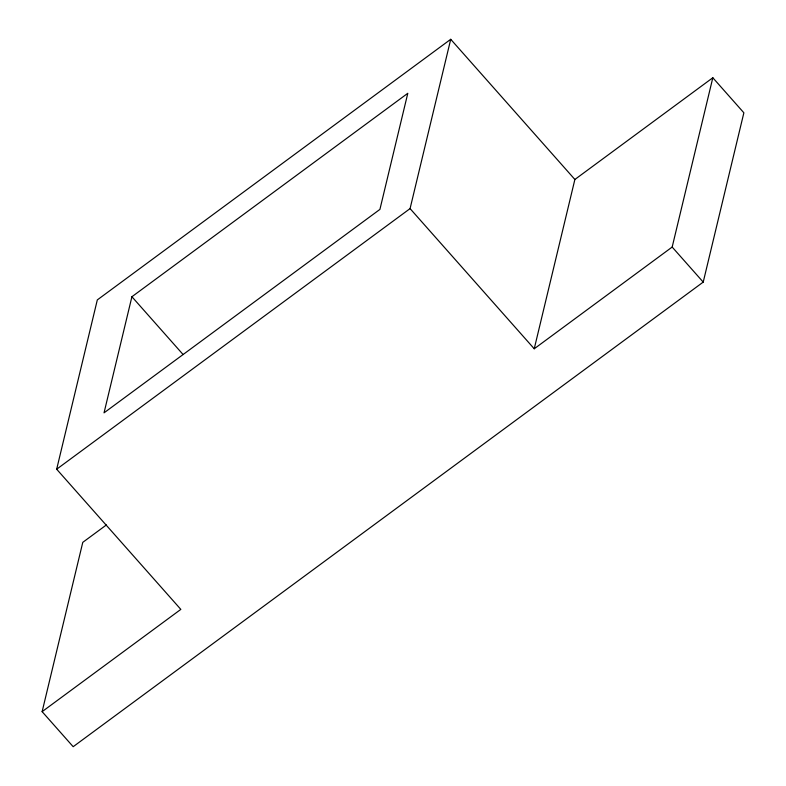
<?xml version="1.0" encoding="UTF-8"?>
<svg xmlns="http://www.w3.org/2000/svg" width="786" height="786" viewBox="0 0 786 786"><rect width="100%" height="100%" fill="white"/><g stroke="black" fill="none" stroke-linecap="round" stroke-linejoin="round"><path stroke-width="1.18" d="M574.88 179.473L712.823 77.745L743.87 112.791L703.224 282.095L73.177 746.7L42.13 711.654L180.829 609.386L56.671 469.213L97.317 299.908L450.722 39.3L574.88 179.473L534.234 348.778L410.076 208.604L450.722 39.3M131.91 296.735L104.037 412.837L379.923 209.39L407.796 93.298L131.91 296.735L183.099 354.535M42.13 711.654L82.776 542.35L106.385 524.95M534.234 348.778L672.177 247.05L712.823 77.745M56.671 469.213L410.076 208.604M672.177 247.05L703.224 282.095"/></g></svg>
